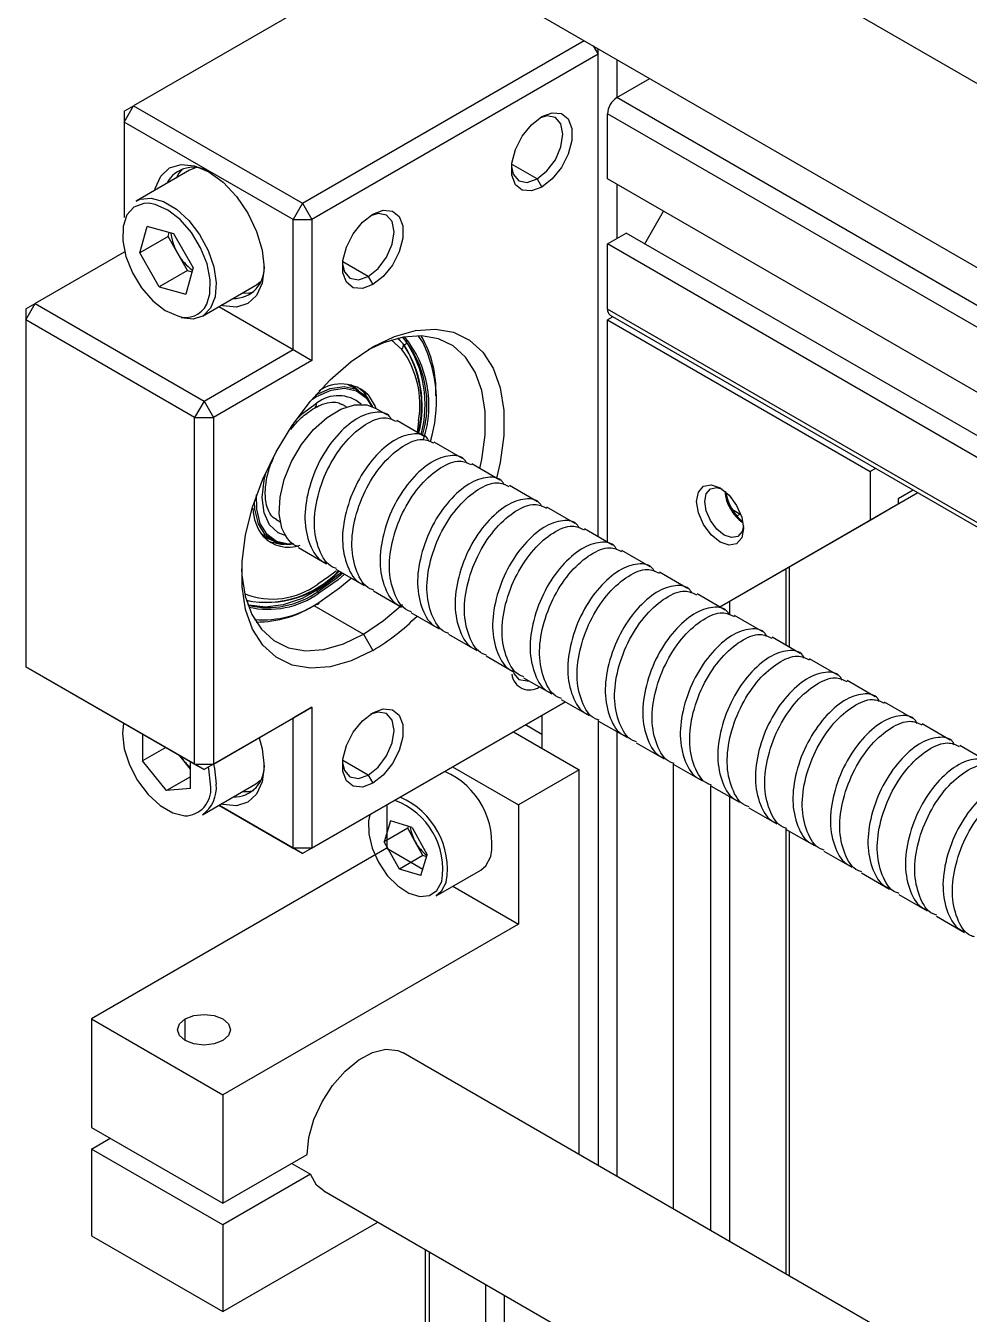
# Model space of a CAD drawing. Header units: millimetres. Extents: x 55 to 11032, y -227 to 3957.
# Drawn here: x 10625.7 to 10696.8, y 1791.7 to 1888.7 of the extents above; entities that cross this region are included whole.
import ezdxf

# ---------------------------------------------------------------- set-up
doc = ezdxf.new("R2010")
doc.units = ezdxf.units.MM
doc.header["$LTSCALE"] = 0.7
doc.layers.get('0').update_dxf_attribs({"color": 255})

msp = doc.modelspace()

# ---------------------------------------------------------------- linework, layer by layer
at = {"color": 7, "linetype": 'Continuous', "lineweight": 25}
for p, q in [((10937.157, 1745.945), (10654.143, 1909.326)), ((10648.143, 1898.933), (10927.622, 1737.594)), ((10655.046, 1894.949), (10633.819, 1882.695)), ((10646.547, 1875.347), (10667.774, 1887.601)), ((10668.454, 1887.208), (10668.821, 1886.573)), ((10668.821, 1886.573), (10668.821, 1886.996)), ((10668.821, 1886.573), (10647.254, 1874.122)), ((10668.821, 1850.227), (10668.821, 1886.573)), ((10670.235, 1883.306), (10672.724, 1884.743)), ((10633.112, 1881.47), (10633.819, 1882.695)), ((10633.112, 1882.287), (10633.819, 1882.695)), ((10633.112, 1882.287), (10633.112, 1881.47)), ((10633.819, 1882.695), (10646.547, 1875.347)), ((10669.528, 1877.182), (10669.528, 1882.082)), ((10645.84, 1874.122), (10633.112, 1881.47)), ((10633.112, 1881.47), (10633.112, 1874.285)), ((10638.037, 1877.84), (10634.006, 1875.513)), ((10664.225, 1877.183), (10664.578, 1876.57)), ((10927.622, 1728.188), (10669.528, 1877.182)), ((10646.547, 1875.347), (10645.84, 1874.122)), ((10646.547, 1875.347), (10647.254, 1874.122)), ((10672.335, 1872.295), (10673.75, 1874.745)), ((10634.287, 1871.609), (10634.833, 1873.606)), ((10636.841, 1873.057), (10634.833, 1873.606)), ((10645.84, 1874.122), (10647.254, 1874.122)), ((10645.84, 1864.324), (10645.84, 1874.122)), ((10647.254, 1874.122), (10647.254, 1863.507)), ((10636.408, 1872.834), (10634.287, 1871.609)), ((10636.408, 1872.834), (10636.495, 1873.151)), ((10637.138, 1871.561), (10636.408, 1872.834)), ((10638.301, 1870.511), (10636.841, 1873.057)), ((10669.528, 1872.283), (10670.942, 1873.1)), ((10927.622, 1724.921), (10670.942, 1873.1)), ((10633.112, 1871.672), (10626.395, 1867.794)), ((10635.747, 1869.063), (10634.287, 1871.609)), ((10637.869, 1870.288), (10637.138, 1871.561)), ((10952.371, 1709.001), (10669.528, 1872.283)), ((10669.528, 1867.384), (10669.528, 1872.283)), ((10638.301, 1870.511), (10637.755, 1868.514)), ((10637.869, 1870.288), (10635.747, 1869.063)), ((10637.869, 1870.288), (10638.214, 1870.193)), ((10651.497, 1869.835), (10651.85, 1869.223)), ((10635.747, 1869.063), (10637.755, 1868.514)), ((10639.006, 1866.852), (10643.036, 1869.179)), ((10625.687, 1866.569), (10626.395, 1867.794)), ((10625.687, 1867.385), (10626.395, 1867.794)), ((10626.395, 1867.794), (10639.122, 1860.446)), ((10640.233, 1867.561), (10645.84, 1864.324)), ((10625.687, 1867.385), (10625.687, 1866.569)), ((10638.415, 1859.221), (10625.687, 1866.569)), ((10625.687, 1866.569), (10625.687, 1840.44)), ((10669.942, 1866.806), (10669.528, 1866.567)), ((10669.528, 1849.819), (10669.528, 1866.567)), ((10669.528, 1866.567), (10689.327, 1855.138)), ((10669.735, 1866.926), (10952.075, 1703.935)), ((10653.706, 1865.178), (10654.17, 1864.72)), ((10653.719, 1865.181), (10654.127, 1864.771)), ((10654.063, 1865.255), (10654.346, 1864.958)), ((10639.122, 1860.446), (10645.84, 1864.324)), ((10645.84, 1864.324), (10647.254, 1863.507)), ((10647.254, 1863.507), (10639.83, 1859.221)), ((10650.186, 1861.706), (10650.654, 1861.343)), ((10647.214, 1860.544), (10647.608, 1860.792)), ((10650.799, 1861.237), (10650.198, 1861.584)), ((10650.699, 1861.53), (10651.147, 1861.127)), ((10651.501, 1860.923), (10651.147, 1861.127)), ((10651.147, 1861.127), (10651.506, 1860.595)), ((10639.122, 1860.446), (10638.415, 1859.221)), ((10639.122, 1860.446), (10639.83, 1859.221)), ((10649.863, 1860.017), (10649.542, 1860.202)), ((10652.943, 1859.393), (10652.022, 1859.925)), ((10638.415, 1859.221), (10639.83, 1859.221)), ((10638.415, 1833.092), (10638.415, 1859.221)), ((10639.83, 1859.221), (10639.83, 1833.092)), ((10655.771, 1857.761), (10653.65, 1858.985)), ((10658.6, 1856.128), (10656.478, 1857.352)), ((10661.428, 1854.495), (10659.307, 1855.72)), ((10689.741, 1855.377), (10689.327, 1855.138)), ((10689.327, 1855.138), (10689.327, 1851.463)), ((10664.256, 1852.862), (10662.135, 1854.087)), ((10692.925, 1853.539), (10684.731, 1848.807)), ((10692.925, 1853.539), (10686.852, 1850.031)), ((10692.57, 1853.744), (10691.448, 1853.096)), ((10691.448, 1853.096), (10691.448, 1852.688)), ((10667.085, 1851.229), (10664.964, 1852.454)), ((10691.448, 1852.688), (10678.006, 1844.925)), ((10678.946, 1852.27), (10679.583, 1851.902)), ((10691.448, 1852.688), (10689.327, 1851.463)), ((10644.542, 1851.542), (10644.864, 1851.356)), ((10689.327, 1851.463), (10678.005, 1844.925)), ((10679.287, 1851.793), (10679.565, 1851.953)), ((10643.674, 1850.282), (10643.407, 1850.464)), ((10643.674, 1850.282), (10644.275, 1849.935)), ((10669.913, 1849.597), (10667.792, 1850.821)), ((10686.852, 1850.031), (10684.731, 1848.807)), ((10646.236, 1849.409), (10648.357, 1848.184)), ((10672.742, 1847.964), (10670.62, 1849.188)), ((10684.731, 1848.807), (10684.729, 1848.808)), ((10649.065, 1847.776), (10651.186, 1846.552)), ((10675.57, 1846.331), (10673.449, 1847.556)), ((10683.256, 1841.894), (10683.256, 1847.957)), ((10651.893, 1846.143), (10654.014, 1844.919)), ((10678.399, 1844.698), (10676.277, 1845.923)), ((10678.72, 1845.338), (10678.72, 1844.334)), ((10654.721, 1844.511), (10656.843, 1843.286)), ((10681.227, 1843.065), (10679.106, 1844.29)), ((10651.143, 1842.889), (10651.85, 1841.664)), ((10657.55, 1842.878), (10659.671, 1841.653)), ((10684.055, 1841.432), (10681.934, 1842.657)), ((10625.687, 1840.44), (10638.415, 1833.092)), ((10626.395, 1840.031), (10625.687, 1840.44)), ((10660.378, 1841.245), (10662.5, 1840.02)), ((10686.884, 1839.8), (10684.763, 1841.024)), ((10639.122, 1832.684), (10626.395, 1840.031)), ((10663.207, 1839.612), (10665.328, 1838.388)), ((10689.712, 1838.167), (10687.591, 1839.391)), ((10666.359, 1837.792), (10646.547, 1826.355)), ((10647.254, 1826.763), (10666.359, 1837.792)), ((10666.035, 1837.979), (10668.156, 1836.755)), ((10692.541, 1836.534), (10690.419, 1837.759)), ((10645.84, 1836.562), (10639.122, 1832.684)), ((10639.83, 1833.092), (10647.254, 1837.378)), ((10647.254, 1837.378), (10645.84, 1836.562)), ((10645.84, 1826.763), (10645.84, 1836.562)), ((10647.254, 1837.378), (10647.254, 1826.763)), ((10664.578, 1836.764), (10664.578, 1834.314)), ((10662.456, 1835.539), (10667.407, 1832.681)), ((10664.578, 1835.334), (10663.34, 1836.049)), ((10668.864, 1836.347), (10670.985, 1835.122)), ((10695.369, 1834.901), (10693.248, 1836.126)), ((10634.497, 1835.354), (10634.497, 1833.338)), ((10671.692, 1834.714), (10673.813, 1833.489)), ((10698.198, 1833.268), (10696.076, 1834.493)), ((10636.242, 1834.346), (10634.497, 1833.338)), ((10637.517, 1833.445), (10637.268, 1833.754)), ((10636.294, 1831.102), (10634.497, 1833.338)), ((10638.091, 1832.73), (10637.517, 1833.445)), ((10638.091, 1831.263), (10638.091, 1833.279)), ((10638.415, 1833.092), (10639.83, 1833.092)), ((10638.415, 1833.092), (10639.122, 1832.684)), ((10639.83, 1833.092), (10639.122, 1832.684)), ((10657.86, 1832.885), (10662.811, 1830.027)), ((10667.407, 1832.681), (10662.811, 1830.027)), ((10667.407, 1803.684), (10667.407, 1832.681)), ((10674.478, 1833.169), (10674.478, 1799.602)), ((10674.52, 1833.081), (10676.642, 1831.856)), ((10638.091, 1832.14), (10636.294, 1831.102)), ((10639.006, 1829.291), (10643.036, 1831.618)), ((10643.036, 1831.618), (10643.389, 1831.89)), ((10651.497, 1832.274), (10651.85, 1831.662)), ((10638.091, 1831.263), (10636.294, 1831.102)), ((10677.306, 1831.536), (10677.306, 1797.969)), ((10677.349, 1831.448), (10679.47, 1830.223)), ((10678.72, 1830.656), (10678.72, 1797.153)), ((10640.233, 1830), (10645.84, 1826.763)), ((10646.547, 1826.355), (10640.233, 1830)), ((10652.911, 1830.029), (10652.911, 1826.76)), ((10662.811, 1830.027), (10662.811, 1821.045)), ((10680.177, 1829.815), (10682.299, 1828.591)), ((10653.179, 1828.821), (10652.703, 1827.251)), ((10654.801, 1828.332), (10653.179, 1828.821)), ((10654.471, 1828.271), (10652.703, 1827.251)), ((10654.516, 1828.418), (10654.471, 1828.271)), ((10655.044, 1827.241), (10654.471, 1828.271)), ((10654.801, 1828.332), (10655.947, 1826.272)), ((10683.006, 1828.182), (10685.127, 1826.958)), ((10683.256, 1794.534), (10683.256, 1828.038)), ((10652.911, 1826.76), (10630.637, 1813.902)), ((10647.254, 1826.763), (10645.84, 1826.763)), ((10645.84, 1826.763), (10646.547, 1826.355)), ((10647.254, 1826.763), (10646.547, 1826.355)), ((10653.849, 1825.191), (10652.703, 1827.251)), ((10652.911, 1826.76), (10655.621, 1825.196)), ((10655.617, 1826.211), (10655.044, 1827.241)), ((10655.617, 1826.211), (10653.849, 1825.191)), ((10655.471, 1824.701), (10655.947, 1826.272)), ((10655.903, 1826.125), (10655.617, 1826.211)), ((10685.834, 1826.55), (10687.955, 1825.325)), ((10655.471, 1824.701), (10653.849, 1825.191)), ((10656.627, 1823.182), (10659.986, 1825.121)), ((10688.663, 1824.917), (10690.784, 1823.692)), ((10657.868, 1823.899), (10662.811, 1821.045)), ((10691.491, 1823.284), (10693.612, 1822.059)), ((10662.811, 1821.045), (10640.537, 1808.187)), ((10694.319, 1821.651), (10696.441, 1820.427)), ((10630.637, 1813.902), (10640.537, 1808.187)), ((10630.637, 1813.902), (10630.637, 1805.736)), ((10931.063, 1651.479), (10654.143, 1811.341)), ((10640.537, 1808.187), (10640.537, 1800.022)), ((10630.637, 1805.736), (10640.537, 1800.022)), ((10630.637, 1804.103), (10632.052, 1804.92)), ((10640.537, 1798.388), (10630.637, 1804.103)), ((10630.637, 1804.103), (10630.637, 1797.571)), ((10640.537, 1800.022), (10646.901, 1803.695)), ((10645.729, 1803.019), (10647.143, 1802.202)), ((10647.143, 1802.202), (10640.537, 1798.388)), ((10648.143, 1800.948), (10927.622, 1639.609)), ((10640.537, 1791.856), (10652.215, 1798.598)), ((10640.537, 1798.388), (10640.537, 1791.856)), ((10630.637, 1797.571), (10640.537, 1791.856)), ((10655.8, 1796.528), (10655.8, 1684.477)), ((10660.336, 1793.91), (10660.336, 1681.62)), ((10661.75, 1793.094), (10661.75, 1682.436))]:
    msp.add_line(p, q, dxfattribs=at)
at = {"color": 8, "linetype": 'Continuous', "lineweight": 25}
for p, q in [((10670.235, 1886.18), (10670.235, 1883.306)), ((10927.622, 1734.72), (10670.235, 1883.306)), ((10928.325, 1732.681), (10669.528, 1882.082)), ((10664.225, 1877.183), (10662.304, 1878.292)), ((10670.235, 1876.774), (10670.235, 1872.691)), ((10651.497, 1869.835), (10649.576, 1870.944)), ((10952.368, 1704.104), (10669.528, 1867.384)), ((10653.239, 1865.05), (10654.042, 1864.343)), ((10682.963, 1847.788), (10682.963, 1842.063)), ((10647.699, 1846.087), (10647.593, 1846.148)), ((10647.396, 1845.053), (10651.143, 1842.889)), ((10668.821, 1836.435), (10668.821, 1802.868)), ((10670.235, 1835.555), (10670.235, 1802.051)), ((10651.497, 1832.274), (10649.576, 1833.383)), ((10682.963, 1828.27), (10682.963, 1794.703)), ((10637.708, 1812.269), (10637.708, 1813.902)), ((10656.093, 1796.359), (10656.093, 1684.069))]:
    msp.add_line(p, q, dxfattribs=at)
at = {"color": 7, "linetype": 'Continuous', "lineweight": 25, "flags": 128}
for points in [[(10664.578, 1881.878), (10665.364, 1882.172), (10666.055, 1882.11), (10666.568, 1881.7), (10666.841, 1880.992), (10666.841, 1880.07), (10666.568, 1879.046), (10666.055, 1878.044), (10665.364, 1877.184), (10664.578, 1876.57)], [(10664.578, 1876.57), (10663.792, 1876.277), (10663.101, 1876.339), (10662.588, 1876.748), (10662.315, 1877.457), (10662.315, 1878.378), (10662.588, 1879.402), (10663.101, 1880.404), (10663.792, 1881.264), (10664.578, 1881.878)], [(10664.225, 1877.183), (10664.969, 1877.783), (10665.6, 1878.634), (10666.021, 1879.606), (10666.169, 1880.551), (10666.021, 1881.325), (10665.6, 1881.81), (10664.969, 1881.932), (10664.394, 1881.763)], [(10635.41, 1876.323), (10635.446, 1876.47), (10635.863, 1877.392), (10636.526, 1878.007), (10637.39, 1878.273), (10638.396, 1878.174), (10639.476, 1877.715), (10640.556, 1876.927), (10641.562, 1875.865), (10642.426, 1874.601), (10643.089, 1873.22), (10643.506, 1871.818), (10643.648, 1870.489)], [(10637.507, 1877.942), (10637.23, 1877.623), (10637.017, 1877.251)], [(10638.448, 1878.009), (10638.35, 1877.98), (10638.037, 1877.84)], [(10662.288, 1878.114), (10662.428, 1877.532), (10662.85, 1877.047), (10663.481, 1876.924), (10664.225, 1877.183)], [(10639.328, 1867.742), (10639.569, 1868.516), (10639.596, 1869.592), (10639.355, 1870.787), (10638.867, 1872.005), (10638.17, 1873.146), (10637.321, 1874.117), (10636.389, 1874.842), (10635.449, 1875.26), (10634.961, 1875.345)], [(10651.85, 1869.223), (10651.064, 1868.929), (10650.373, 1868.991), (10649.86, 1869.401), (10649.587, 1870.109), (10649.587, 1871.031), (10649.86, 1872.054), (10650.373, 1873.057), (10651.064, 1873.916), (10651.85, 1874.53)], [(10651.497, 1869.835), (10652.241, 1870.436), (10652.872, 1871.287), (10653.293, 1872.258), (10653.441, 1873.203), (10653.293, 1873.977), (10652.872, 1874.462), (10652.241, 1874.585), (10651.666, 1874.415)], [(10651.85, 1874.53), (10652.636, 1874.824), (10653.328, 1874.762), (10653.841, 1874.352), (10654.114, 1873.644), (10654.114, 1872.722), (10653.841, 1871.699), (10653.328, 1870.696), (10652.636, 1869.837), (10651.85, 1869.223)], [(10643.648, 1870.489), (10643.506, 1869.324), (10643.089, 1868.402), (10642.426, 1867.787), (10641.562, 1867.521), (10640.556, 1867.62), (10640.41, 1867.663)], [(10649.56, 1870.767), (10649.7, 1870.184), (10650.122, 1869.699), (10650.753, 1869.576), (10651.497, 1869.835)], [(10643.036, 1869.179), (10643.082, 1869.206), (10643.389, 1869.45)], [(10642.017, 1868.59), (10642.446, 1868.589), (10642.86, 1868.669)], [(10639.006, 1866.852), (10638.294, 1866.628), (10637.405, 1866.715)], [(10651.85, 1864.528), (10653.48, 1865.312), (10655.065, 1865.764), (10656.562, 1865.87), (10657.931, 1865.627), (10659.134, 1865.043), (10660.138, 1864.133), (10660.916, 1862.922), (10661.447, 1861.442), (10661.716, 1859.735), (10661.716, 1857.847), (10661.447, 1855.83), (10661.175, 1854.641)], [(10659.91, 1855.371), (10660.054, 1856.043), (10660.304, 1857.916), (10660.304, 1859.669), (10660.054, 1861.254), (10659.561, 1862.628), (10658.839, 1863.753), (10657.906, 1864.598), (10656.789, 1865.14), (10655.518, 1865.366), (10654.128, 1865.267), (10652.656, 1864.848), (10651.489, 1864.311)], [(10654.17, 1864.72), (10654.217, 1864.705), (10654.271, 1864.711), (10654.322, 1864.737), (10654.364, 1864.777), (10654.39, 1864.828), (10654.395, 1864.879), (10654.38, 1864.925), (10654.346, 1864.958)], [(10651.85, 1841.664), (10650.221, 1840.88), (10648.636, 1840.428), (10647.139, 1840.322), (10645.77, 1840.565), (10644.567, 1841.149), (10643.563, 1842.059), (10642.785, 1843.271), (10642.254, 1844.75), (10641.985, 1846.457), (10641.985, 1848.345), (10642.254, 1850.362), (10642.785, 1852.455), (10643.563, 1854.564), (10644.567, 1856.634), (10645.77, 1858.607), (10647.139, 1860.43), (10648.636, 1862.053), (10650.221, 1863.431), (10651.85, 1864.528)], [(10649.908, 1861.724), (10649.996, 1861.687), (10650.198, 1861.584)], [(10647.537, 1860.914), (10648.641, 1861.397), (10649.681, 1861.542), (10650.597, 1861.34), (10651.334, 1860.805), (10651.827, 1860.024)], [(10647.608, 1860.792), (10648.695, 1861.267), (10649.719, 1861.409), (10650.62, 1861.211), (10651.347, 1860.684), (10651.772, 1860.047)], [(10651.501, 1860.923), (10652.017, 1860.037), (10652.067, 1859.899)], [(10644.987, 1850.885), (10644.789, 1851.961), (10644.849, 1853.206), (10645.165, 1854.544), (10645.717, 1855.893), (10646.471, 1857.172), (10647.382, 1858.3), (10648.392, 1859.211), (10649.442, 1859.846), (10650.465, 1860.169), (10651.4, 1860.159), (10652.022, 1859.925)], [(10655.294, 1858.966), (10655.262, 1858.682), (10655.178, 1858.103)], [(10678.013, 1849.829), (10677.337, 1850.375), (10676.763, 1851.149), (10676.38, 1852.032), (10676.246, 1852.891), (10676.38, 1853.594), (10676.763, 1854.035), (10677.337, 1854.147), (10678.013, 1853.912), (10678.69, 1853.366), (10679.263, 1852.592), (10679.647, 1851.709), (10679.781, 1850.85), (10679.647, 1850.146), (10679.263, 1849.705), (10678.69, 1849.594), (10678.013, 1849.829)], [(10678.319, 1850.359), (10677.76, 1850.811), (10677.286, 1851.45), (10676.969, 1852.181), (10676.858, 1852.891), (10676.969, 1853.473), (10677.286, 1853.837), (10677.76, 1853.929), (10678.174, 1853.811)], [(10645.882, 1849.696), (10645.496, 1849.681), (10644.595, 1849.879), (10643.869, 1850.407), (10643.36, 1851.233), (10643.098, 1852.309), (10643.082, 1853.387)], [(10645.887, 1849.658), (10645.393, 1849.631), (10644.477, 1849.832), (10643.74, 1850.367), (10643.223, 1851.206), (10642.957, 1852.3), (10642.923, 1852.883)], [(10679.774, 1851.039), (10679.67, 1850.622), (10679.353, 1850.257), (10678.879, 1850.165), (10678.319, 1850.359)], [(10644.223, 1849.982), (10643.759, 1850.131), (10643.671, 1850.173)], [(10645.184, 1849.645), (10644.9, 1849.646), (10644.047, 1849.841)], [(10641.957, 1847.801), (10641.982, 1847.339), (10642.232, 1845.754), (10642.725, 1844.381), (10643.448, 1843.256), (10644.38, 1842.411), (10645.497, 1841.868), (10646.768, 1841.643), (10648.158, 1841.741), (10649.63, 1842.161), (10651.143, 1842.889)], [(10649.483, 1847.535), (10649.393, 1847.457), (10647.962, 1846.379), (10646.514, 1845.582), (10645.094, 1845.091), (10643.745, 1844.921), (10642.508, 1845.077), (10642.427, 1845.099)], [(10649.094, 1847.641), (10648.515, 1847.197), (10647.693, 1846.654)], [(10649.589, 1847.474), (10649.139, 1847.097), (10647.699, 1846.087)], [(10649.718, 1847.399), (10649.224, 1846.984), (10647.771, 1845.966)], [(10647.783, 1845.278), (10649.339, 1846.37), (10650.205, 1847.118)], [(10647.783, 1845.278), (10647.78, 1845.233), (10647.768, 1845.195), (10647.75, 1845.164), (10647.724, 1845.143), (10647.692, 1845.131), (10647.656, 1845.13), (10647.616, 1845.139), (10647.575, 1845.158)], [(10651.143, 1842.889), (10652.656, 1843.907), (10654.069, 1845.13)], [(10662.44, 1839.946), (10662.85, 1839.486), (10663.481, 1839.363), (10663.606, 1839.381)], [(10651.85, 1831.662), (10651.064, 1831.368), (10650.373, 1831.43), (10649.86, 1831.84), (10649.587, 1832.548), (10649.587, 1833.47), (10649.86, 1834.494), (10650.373, 1835.496), (10651.064, 1836.356), (10651.85, 1836.969)], [(10651.497, 1832.274), (10652.241, 1832.875), (10652.872, 1833.726), (10653.293, 1834.698), (10653.441, 1835.642), (10653.293, 1836.416), (10652.872, 1836.901), (10652.241, 1837.024), (10651.666, 1836.854)], [(10651.85, 1836.969), (10652.636, 1837.263), (10653.328, 1837.201), (10653.841, 1836.791), (10654.114, 1836.083), (10654.114, 1835.161), (10653.841, 1834.138), (10653.328, 1833.135), (10652.636, 1832.276), (10651.85, 1831.662)], [(10633.047, 1836.191), (10632.971, 1835.418), (10633.105, 1834.259), (10633.498, 1833.038), (10634.118, 1831.855), (10634.913, 1830.805), (10635.821, 1829.974), (10636.767, 1829.427), (10637.675, 1829.211), (10637.877, 1829.211)], [(10643.289, 1835.089), (10643.506, 1834.257), (10643.648, 1832.928)], [(10637.305, 1833.733), (10637.321, 1833.709), (10637.517, 1833.445)], [(10639.831, 1833.092), (10639.911, 1832.758), (10640.042, 1831.581)], [(10643.648, 1832.928), (10643.506, 1831.763), (10643.089, 1830.842), (10642.426, 1830.227), (10641.562, 1829.96), (10640.556, 1830.059), (10640.41, 1830.102)], [(10649.56, 1833.206), (10649.7, 1832.623), (10650.122, 1832.138), (10650.753, 1832.016), (10651.497, 1832.274)], [(10642.017, 1831.029), (10642.446, 1831.028), (10642.86, 1831.108)], [(10659.986, 1825.121), (10660.36, 1825.432), (10660.741, 1826.149)], [(10657.382, 1824.21), (10657.001, 1823.493), (10656.627, 1823.182)], [(10637.708, 1813.902), (10638.357, 1814.152), (10639.122, 1814.24), (10639.888, 1814.152), (10640.537, 1813.902), (10640.97, 1813.527), (10641.122, 1813.085), (10640.97, 1812.644), (10640.537, 1812.269), (10639.888, 1812.019), (10639.122, 1811.931), (10638.357, 1812.019), (10637.708, 1812.269), (10637.275, 1812.644), (10637.122, 1813.085), (10637.275, 1813.527), (10637.708, 1813.902)], [(10646.901, 1803.695), (10647.03, 1804.971), (10647.41, 1806.318), (10648.019, 1807.655), (10648.817, 1808.899), (10649.758, 1809.976), (10650.783, 1810.818), (10651.83, 1811.376), (10652.836, 1811.614), (10653.738, 1811.519), (10654.143, 1811.341)], [(10648.143, 1800.948), (10647.612, 1801.391), (10647.143, 1802.202)]]:
    msp.add_lwpolyline(points, dxfattribs=at)
at = {"color": 8, "linetype": 'Continuous', "lineweight": 25, "flags": 128}
for points in [[(10634.961, 1875.345), (10634.578, 1875.337), (10633.845, 1875.068), (10633.311, 1874.475), (10633.019, 1873.605), (10632.992, 1872.528), (10633.233, 1871.333), (10633.721, 1870.116), (10634.418, 1868.975), (10635.267, 1868.003), (10636.199, 1867.278), (10637.139, 1866.861)], [(10634.006, 1875.513), (10634.319, 1875.653), (10635.15, 1875.736), (10636.081, 1875.481), (10637.044, 1874.907), (10637.967, 1874.058), (10638.781, 1872.995), (10639.427, 1871.797), (10639.856, 1870.554), (10640.037, 1869.358), (10639.956, 1868.296), (10639.619, 1867.449), (10639.051, 1866.879), (10639.006, 1866.852)], [(10655.602, 1864.884), (10655.296, 1865.343), (10655.274, 1865.372)], [(10646.093, 1859.072), (10646.546, 1859.507), (10647.608, 1860.281)], [(10645.31, 1850.296), (10644.708, 1850.522), (10644.056, 1851.127), (10643.646, 1852.033), (10643.506, 1853.178), (10643.646, 1854.484), (10643.796, 1855.093)], [(10639.617, 1831.581), (10639.483, 1832.74), (10639.452, 1832.874)], [(10651.623, 1829.285), (10651.524, 1828.833), (10651.533, 1827.855), (10651.789, 1826.779), (10652.271, 1825.702), (10652.935, 1824.719), (10653.723, 1823.918), (10654.564, 1823.369), (10655.384, 1823.121), (10656.11, 1823.197), (10656.678, 1823.59), (10657.036, 1824.264), (10657.036, 1824.264)], [(10654.063, 1797.531), (10654.537, 1797.253), (10654.588, 1797.228)]]:
    msp.add_lwpolyline(points, dxfattribs=at)
at = {"color": 7, "linetype": 'Continuous', "lineweight": 25}
for centre, radius, start, end in [((10671.063, 1882.012), 1.537, 122.60548, 177.39452), ((10638.303, 1875.822), 2.239, 52.78911, 152.88409), ((10640.37, 1873.487), 3.762, 185.66892, 210.79589), ((10640.44, 1873.384), 3.772, 208.89694, 234.45238), ((10641.386, 1870.452), 2.271, 268.05642, 6.25964), ((10670.018, 1867.33), 0.493, 173.70115, 234.98667), ((10653.681, 1864.637), 0.465, 320.82448, 16.76635), ((10647.931, 1860.169), 7.996, 343.25867, 39.55303), ((10647.062, 1860.12), 8.458, 345.85727, 33.36013), ((10647.125, 1860.08), 8.436, 345.92468, 33.36861), ((10647.895, 1860.121), 8.183, 341.92287, 39.14664), ((10647.183, 1860.193), 8.603, 344.72935, 33.6299), ((10648.445, 1861.268), 8.153, 357.06502, 30.17926), ((10646.544, 1860.422), 10.097, 342.62775, 26.22046), ((10649.459, 1858.794), 2.949, 46.19206, 124.70187), ((10681.581, 1853.93), 3.222, 184.72288, 235.27174), ((10682.382, 1854.392), 4.042, 190.88882, 229.1058), ((10646.666, 1852.592), 3.88, 183.18785, 217.14018), ((10645.502, 1852.13), 2.693, 224.27181, 289.00055), ((10643.87, 1852.744), 7.461, 257.97511, 316.78767), ((10643.782, 1852.817), 7.526, 258.79841, 316.76034), ((10643.934, 1851.433), 6.539, 256.78333, 305.16216), ((10643.969, 1851.368), 6.606, 257.05337, 305.13791), ((10647.615, 1845.955), 0.156, 3.76184, 57.5357), ((10643.124, 1851.8), 7.995, 269.43832, 303.82754), ((10643.114, 1856.339), 17.078, 300.76636, 314.93075), ((10663.65, 1840.023), 1.34, 186.25528, 304.45388), ((10640.339, 1835.687), 3.605, 218.46346, 231.42622), ((10641.386, 1832.891), 2.271, 268.05642, 6.25966), ((10654.883, 1827.11), 5.936, 350.67906, 66.28106), ((10637.563, 1831.323), 2.492, 305.37932, 5.93286), ((10651.566, 1825.194), 5.899, 350.39698, 66.56314), ((10657.737, 1828.777), 3.1, 187.48642, 209.69876), ((10657.753, 1828.694), 3.074, 208.20745, 233.64296)]:
    msp.add_arc(centre, radius, start, end, dxfattribs=at)
at = {"color": 8, "linetype": 'Continuous', "lineweight": 25}
for centre, radius, start, end in [((10637.744, 1868.518), 1.764, 249.96607, 333.92182), ((10648.21, 1860.151), 7.182, 350.50668, 35.71441), ((10647.452, 1860.784), 0.156, 2.87233, 52.25576), ((10649.24, 1858.245), 2.61, 48.70424, 128.72207), ((10647.207, 1860.242), 0.403, 305.90648, 5.60219), ((10644.266, 1851.339), 5.806, 249.08735, 306.18958), ((10643.545, 1851.474), 7.506, 265.31596, 304.37515), ((10637.614, 1831.228), 2.034, 277.41429, 9.98281), ((10651.63, 1825.202), 5.487, 350.15826, 70.16907)]:
    msp.add_arc(centre, radius, start, end, dxfattribs=at)
at = {"color": 7, "linetype": 'Continuous', "lineweight": 25}
for points, knots in [([(10645.654, 1858.302), (10645.787, 1858.471), (10646.171, 1858.961), (10646.796, 1859.504), (10647.259, 1859.799), (10647.442, 1859.915)], [0, 0, 0, 0, 0.241189, 0.700497, 1, 1, 1, 1]), ([(10647.442, 1859.915), (10647.583, 1859.99), (10647.993, 1860.21), (10648.616, 1860.378), (10649.168, 1860.38), (10649.408, 1860.25), (10649.511, 1860.194)], [0, 0, 0, 0, 0.159537, 0.464302, 0.770387, 1, 1, 1, 1]), ([(10653.264, 1859.029), (10653.221, 1859.113), (10652.987, 1859.573), (10652.015, 1859.703), (10650.617, 1859.232), (10649.089, 1857.912), (10647.777, 1856.001), (10646.924, 1853.753), (10646.614, 1851.488), (10647.024, 1849.603), (10647.694, 1848.466), (10648.293, 1848.276), (10648.388, 1848.246)], [0, 0, 0, 0, 0.026033, 0.142371, 0.263587, 0.381647, 0.499708, 0.620924, 0.737262, 0.857408, 0.977553, 1, 1, 1, 1]), ([(10649.095, 1847.838), (10649, 1847.868), (10648.401, 1848.058), (10647.732, 1849.195), (10647.321, 1851.079), (10647.631, 1853.345), (10648.483, 1855.591), (10649.8, 1857.511), (10651.308, 1858.799), (10652.691, 1859.351), (10653.338, 1859.054), (10653.62, 1858.924)], [0, 0, 0, 0, 0.02359, 0.149857, 0.276124, 0.39839, 0.525782, 0.649857, 0.773932, 0.901325, 1, 1, 1, 1]), ([(10656.093, 1857.396), (10656.05, 1857.48), (10655.816, 1857.94), (10654.844, 1858.07), (10653.446, 1857.599), (10651.917, 1856.28), (10650.605, 1854.369), (10649.752, 1852.12), (10649.443, 1849.855), (10649.853, 1847.97), (10650.522, 1846.833), (10651.122, 1846.643), (10651.216, 1846.613)], [0, 0, 0, 0, 0.026033, 0.142371, 0.263587, 0.381647, 0.499708, 0.620924, 0.737262, 0.857408, 0.977553, 1, 1, 1, 1]), ([(10651.923, 1846.205), (10651.829, 1846.235), (10651.229, 1846.425), (10650.56, 1847.562), (10650.15, 1849.446), (10650.459, 1851.712), (10651.311, 1853.959), (10652.629, 1855.878), (10654.136, 1857.166), (10655.52, 1857.719), (10656.166, 1857.421), (10656.448, 1857.291)], [0, 0, 0, 0, 0.02359, 0.149857, 0.276124, 0.39839, 0.525782, 0.649857, 0.773932, 0.901325, 1, 1, 1, 1]), ([(10644.574, 1851.55), (10644.528, 1851.567), (10644.326, 1851.645), (10644.078, 1851.966), (10643.808, 1852.595), (10643.706, 1853.464), (10643.812, 1854.509), (10644.038, 1855.442), (10644.29, 1855.995), (10644.371, 1856.173)], [0, 0, 0, 0, 0.0516209, 0.2302757, 0.3947911, 0.5707441, 0.7440266, 0.9176193, 1, 1, 1, 1]), ([(10658.921, 1855.764), (10658.878, 1855.848), (10658.644, 1856.307), (10657.672, 1856.437), (10656.274, 1855.966), (10654.746, 1854.647), (10653.434, 1852.736), (10652.58, 1850.487), (10652.271, 1848.222), (10652.681, 1846.338), (10653.351, 1845.2), (10653.95, 1845.01), (10654.045, 1844.98)], [0, 0, 0, 0, 0.026033, 0.142371, 0.263587, 0.381647, 0.499708, 0.620924, 0.737262, 0.857408, 0.977553, 1, 1, 1, 1]), ([(10654.752, 1844.572), (10654.657, 1844.602), (10654.058, 1844.792), (10653.388, 1845.929), (10652.978, 1847.814), (10653.288, 1850.079), (10654.14, 1852.326), (10655.457, 1854.245), (10656.965, 1855.533), (10658.348, 1856.086), (10658.994, 1855.788), (10659.277, 1855.658)], [0, 0, 0, 0, 0.0235902, 0.1498571, 0.2761241, 0.3983897, 0.5257819, 0.6498571, 0.7739324, 0.9013245, 1, 1, 1, 1]), ([(10661.75, 1854.131), (10661.707, 1854.215), (10661.473, 1854.675), (10660.5, 1854.805), (10659.103, 1854.334), (10657.574, 1853.014), (10656.262, 1851.103), (10655.409, 1848.854), (10655.1, 1846.589), (10655.51, 1844.705), (10656.179, 1843.567), (10656.779, 1843.378), (10656.873, 1843.348)], [0, 0, 0, 0, 0.026033, 0.142371, 0.263587, 0.381647, 0.499708, 0.620924, 0.737262, 0.857408, 0.977553, 1, 1, 1, 1]), ([(10657.58, 1842.939), (10657.486, 1842.969), (10656.886, 1843.159), (10656.217, 1844.297), (10655.807, 1846.181), (10656.116, 1848.446), (10656.968, 1850.693), (10658.286, 1852.612), (10659.793, 1853.901), (10661.177, 1854.453), (10661.823, 1854.155), (10662.105, 1854.025)], [0, 0, 0, 0, 0.02359, 0.149857, 0.276124, 0.39839, 0.525782, 0.649857, 0.773932, 0.901325, 1, 1, 1, 1]), ([(10664.578, 1852.498), (10664.535, 1852.582), (10664.301, 1853.042), (10663.329, 1853.172), (10661.931, 1852.701), (10660.403, 1851.381), (10659.091, 1849.47), (10658.237, 1847.221), (10657.928, 1844.956), (10658.338, 1843.072), (10659.007, 1841.935), (10659.607, 1841.745), (10659.701, 1841.715)], [0, 0, 0, 0, 0.026033, 0.142371, 0.263587, 0.381647, 0.499708, 0.620924, 0.737262, 0.857408, 0.977553, 1, 1, 1, 1]), ([(10660.409, 1841.307), (10660.314, 1841.337), (10659.715, 1841.526), (10659.045, 1842.664), (10658.635, 1844.548), (10658.945, 1846.814), (10659.796, 1849.06), (10661.114, 1850.979), (10662.622, 1852.268), (10664.005, 1852.82), (10664.651, 1852.522), (10664.933, 1852.392)], [0, 0, 0, 0, 0.02359, 0.149857, 0.276124, 0.39839, 0.525782, 0.649857, 0.773932, 0.901325, 1, 1, 1, 1]), ([(10667.406, 1850.865), (10667.364, 1850.949), (10667.129, 1851.409), (10666.157, 1851.539), (10664.759, 1851.068), (10663.231, 1849.748), (10661.919, 1847.837), (10661.066, 1845.588), (10660.756, 1843.323), (10661.167, 1841.439), (10661.836, 1840.302), (10662.435, 1840.112), (10662.53, 1840.082)], [0, 0, 0, 0, 0.026033, 0.142371, 0.263587, 0.381647, 0.499708, 0.620924, 0.737262, 0.857408, 0.977553, 1, 1, 1, 1]), ([(10663.237, 1839.674), (10663.143, 1839.704), (10662.543, 1839.894), (10661.874, 1841.031), (10661.463, 1842.915), (10661.773, 1845.181), (10662.625, 1847.427), (10663.943, 1849.347), (10665.45, 1850.635), (10666.834, 1851.187), (10667.48, 1850.89), (10667.762, 1850.759)], [0, 0, 0, 0, 0.02359, 0.149857, 0.276124, 0.39839, 0.525782, 0.649857, 0.773932, 0.901325, 1, 1, 1, 1]), ([(10646.266, 1849.471), (10646.172, 1849.5), (10645.569, 1849.688), (10645.253, 1850.338), (10644.987, 1850.885)], [0, 0, 0, 0, 0.157418, 1, 1, 1, 1]), ([(10670.235, 1849.232), (10670.192, 1849.316), (10669.958, 1849.776), (10668.986, 1849.906), (10667.588, 1849.435), (10666.06, 1848.115), (10664.747, 1846.205), (10663.894, 1843.956), (10663.585, 1841.691), (10663.995, 1839.806), (10664.664, 1838.669), (10665.264, 1838.479), (10665.358, 1838.449)], [0, 0, 0, 0, 0.026033, 0.142371, 0.263587, 0.381647, 0.499708, 0.620924, 0.737262, 0.857408, 0.977553, 1, 1, 1, 1]), ([(10666.065, 1838.041), (10665.971, 1838.071), (10665.371, 1838.261), (10664.702, 1839.398), (10664.292, 1841.282), (10664.602, 1843.548), (10665.453, 1845.795), (10666.771, 1847.714), (10668.278, 1849.002), (10669.662, 1849.555), (10670.308, 1849.257), (10670.59, 1849.127)], [0, 0, 0, 0, 0.02359, 0.149857, 0.276124, 0.39839, 0.525782, 0.649857, 0.773932, 0.901325, 1, 1, 1, 1]), ([(10673.063, 1847.599), (10673.02, 1847.683), (10672.786, 1848.143), (10671.814, 1848.273), (10670.416, 1847.802), (10668.888, 1846.483), (10667.576, 1844.572), (10666.723, 1842.323), (10666.413, 1840.058), (10666.823, 1838.174), (10667.493, 1837.036), (10668.092, 1836.846), (10668.187, 1836.816)], [0, 0, 0, 0, 0.026033, 0.142371, 0.263587, 0.381647, 0.499708, 0.620924, 0.737262, 0.857408, 0.977553, 1, 1, 1, 1]), ([(10668.894, 1836.408), (10668.799, 1836.438), (10668.2, 1836.628), (10667.531, 1837.765), (10667.12, 1839.649), (10667.43, 1841.915), (10668.282, 1844.162), (10669.599, 1846.081), (10671.107, 1847.369), (10672.49, 1847.922), (10673.137, 1847.624), (10673.419, 1847.494)], [0, 0, 0, 0, 0.02359, 0.149857, 0.276124, 0.39839, 0.525782, 0.649857, 0.773932, 0.901325, 1, 1, 1, 1]), ([(10675.892, 1845.967), (10675.849, 1846.051), (10675.615, 1846.51), (10674.643, 1846.641), (10673.245, 1846.169), (10671.716, 1844.85), (10670.404, 1842.939), (10669.551, 1840.69), (10669.242, 1838.425), (10669.652, 1836.541), (10670.321, 1835.403), (10670.921, 1835.213), (10671.015, 1835.184)], [0, 0, 0, 0, 0.026033, 0.142371, 0.263587, 0.381647, 0.499708, 0.620924, 0.737262, 0.857408, 0.977553, 1, 1, 1, 1]), ([(10671.722, 1834.775), (10671.628, 1834.805), (10671.028, 1834.995), (10670.359, 1836.133), (10669.949, 1838.017), (10670.258, 1840.282), (10671.11, 1842.529), (10672.428, 1844.448), (10673.935, 1845.736), (10675.319, 1846.289), (10675.965, 1845.991), (10676.247, 1845.861)], [0, 0, 0, 0, 0.02359, 0.149857, 0.276124, 0.39839, 0.525782, 0.649857, 0.773932, 0.901325, 1, 1, 1, 1]), ([(10678.72, 1844.334), (10678.677, 1844.418), (10678.443, 1844.878), (10677.471, 1845.008), (10676.073, 1844.537), (10674.545, 1843.217), (10673.233, 1841.306), (10672.379, 1839.057), (10672.07, 1836.792), (10672.48, 1834.908), (10673.15, 1833.77), (10673.749, 1833.581), (10673.844, 1833.551)], [0, 0, 0, 0, 0.026033, 0.142371, 0.263587, 0.381647, 0.499708, 0.620924, 0.737262, 0.857408, 0.977553, 1, 1, 1, 1]), ([(10674.551, 1833.143), (10674.456, 1833.172), (10673.857, 1833.362), (10673.187, 1834.5), (10672.777, 1836.384), (10673.087, 1838.649), (10673.939, 1840.896), (10675.256, 1842.815), (10676.764, 1844.104), (10678.147, 1844.656), (10678.793, 1844.358), (10679.076, 1844.228)], [0, 0, 0, 0, 0.0235902, 0.1498571, 0.2761241, 0.3983897, 0.5257819, 0.6498571, 0.7739324, 0.9013245, 1, 1, 1, 1]), ([(10681.549, 1842.701), (10681.506, 1842.785), (10681.272, 1843.245), (10680.299, 1843.375), (10678.902, 1842.904), (10677.373, 1841.584), (10676.061, 1839.673), (10675.208, 1837.424), (10674.899, 1835.159), (10675.309, 1833.275), (10675.978, 1832.138), (10676.578, 1831.948), (10676.672, 1831.918)], [0, 0, 0, 0, 0.026033, 0.142371, 0.263587, 0.381647, 0.499708, 0.620924, 0.737262, 0.857408, 0.977553, 1, 1, 1, 1]), ([(10677.379, 1831.51), (10677.285, 1831.54), (10676.685, 1831.729), (10676.016, 1832.867), (10675.606, 1834.751), (10675.915, 1837.017), (10676.767, 1839.263), (10678.085, 1841.183), (10679.592, 1842.471), (10680.976, 1843.023), (10681.622, 1842.725), (10681.904, 1842.595)], [0, 0, 0, 0, 0.02359, 0.149857, 0.276124, 0.39839, 0.525782, 0.649857, 0.773932, 0.901325, 1, 1, 1, 1]), ([(10684.377, 1841.068), (10684.334, 1841.152), (10684.1, 1841.612), (10683.128, 1841.742), (10681.73, 1841.271), (10680.202, 1839.951), (10678.89, 1838.04), (10678.036, 1835.792), (10677.727, 1833.527), (10678.137, 1831.642), (10678.806, 1830.505), (10679.406, 1830.315), (10679.5, 1830.285)], [0, 0, 0, 0, 0.026033, 0.142371, 0.263587, 0.381647, 0.499708, 0.620924, 0.737262, 0.857408, 0.977553, 1, 1, 1, 1]), ([(10680.207, 1829.877), (10680.113, 1829.907), (10679.514, 1830.097), (10678.844, 1831.234), (10678.434, 1833.118), (10678.744, 1835.384), (10679.595, 1837.63), (10680.913, 1839.55), (10682.421, 1840.838), (10683.804, 1841.39), (10684.45, 1841.093), (10684.732, 1840.963)], [0, 0, 0, 0, 0.02359, 0.149857, 0.276124, 0.39839, 0.525782, 0.649857, 0.773932, 0.901325, 1, 1, 1, 1]), ([(10687.205, 1839.435), (10687.163, 1839.519), (10686.928, 1839.979), (10685.956, 1840.109), (10684.558, 1839.638), (10683.03, 1838.319), (10681.718, 1836.408), (10680.865, 1834.159), (10680.555, 1831.894), (10680.966, 1830.009), (10681.635, 1828.872), (10682.234, 1828.682), (10682.329, 1828.652)], [0, 0, 0, 0, 0.026033, 0.142371, 0.263587, 0.381647, 0.499708, 0.620924, 0.737262, 0.857408, 0.977553, 1, 1, 1, 1]), ([(10683.036, 1828.244), (10682.942, 1828.274), (10682.342, 1828.464), (10681.673, 1829.601), (10681.262, 1831.485), (10681.572, 1833.751), (10682.424, 1835.998), (10683.742, 1837.917), (10685.249, 1839.205), (10686.633, 1839.758), (10687.279, 1839.46), (10687.561, 1839.33)], [0, 0, 0, 0, 0.02359, 0.149857, 0.276124, 0.39839, 0.525782, 0.649857, 0.773932, 0.901325, 1, 1, 1, 1]), ([(10690.034, 1837.803), (10689.991, 1837.887), (10689.757, 1838.346), (10688.785, 1838.477), (10687.387, 1838.005), (10685.859, 1836.686), (10684.546, 1834.775), (10683.693, 1832.526), (10683.384, 1830.261), (10683.794, 1828.377), (10684.463, 1827.239), (10685.063, 1827.049), (10685.157, 1827.019)], [0, 0, 0, 0, 0.026033, 0.142371, 0.263587, 0.381647, 0.499708, 0.620924, 0.737262, 0.857408, 0.977553, 1, 1, 1, 1]), ([(10685.864, 1826.611), (10685.77, 1826.641), (10685.17, 1826.831), (10684.501, 1827.968), (10684.091, 1829.853), (10684.401, 1832.118), (10685.252, 1834.365), (10686.57, 1836.284), (10688.077, 1837.572), (10689.461, 1838.125), (10690.107, 1837.827), (10690.389, 1837.697)], [0, 0, 0, 0, 0.02359, 0.149857, 0.276124, 0.39839, 0.525782, 0.649857, 0.773932, 0.901325, 1, 1, 1, 1]), ([(10692.862, 1836.17), (10692.819, 1836.254), (10692.585, 1836.714), (10691.613, 1836.844), (10690.215, 1836.373), (10688.687, 1835.053), (10687.375, 1833.142), (10686.522, 1830.893), (10686.212, 1828.628), (10686.622, 1826.744), (10687.292, 1825.606), (10687.891, 1825.417), (10687.986, 1825.387)], [0, 0, 0, 0, 0.026033, 0.142371, 0.263587, 0.381647, 0.499708, 0.620924, 0.737262, 0.857408, 0.977553, 1, 1, 1, 1]), ([(10688.693, 1824.978), (10688.598, 1825.008), (10687.999, 1825.198), (10687.33, 1826.336), (10686.919, 1828.22), (10687.229, 1830.485), (10688.081, 1832.732), (10689.398, 1834.651), (10690.906, 1835.94), (10692.289, 1836.492), (10692.936, 1836.194), (10693.218, 1836.064)], [0, 0, 0, 0, 0.02359, 0.149857, 0.276124, 0.39839, 0.525782, 0.649857, 0.773932, 0.901325, 1, 1, 1, 1]), ([(10695.691, 1834.537), (10695.648, 1834.621), (10695.414, 1835.081), (10694.442, 1835.211), (10693.044, 1834.74), (10691.515, 1833.42), (10690.203, 1831.509), (10689.35, 1829.26), (10689.041, 1826.995), (10689.451, 1825.111), (10690.12, 1823.974), (10690.72, 1823.784), (10690.814, 1823.754)], [0, 0, 0, 0, 0.026033, 0.142371, 0.263587, 0.381647, 0.499708, 0.620924, 0.737262, 0.857408, 0.977553, 1, 1, 1, 1]), ([(10691.521, 1823.346), (10691.427, 1823.376), (10690.827, 1823.565), (10690.158, 1824.703), (10689.748, 1826.587), (10690.057, 1828.853), (10690.909, 1831.099), (10692.227, 1833.018), (10693.734, 1834.307), (10695.118, 1834.859), (10695.764, 1834.561), (10696.046, 1834.431)], [0, 0, 0, 0, 0.02359, 0.149857, 0.276124, 0.39839, 0.525782, 0.649857, 0.773932, 0.901325, 1, 1, 1, 1]), ([(10698.519, 1832.904), (10698.476, 1832.988), (10698.242, 1833.448), (10697.27, 1833.578), (10695.872, 1833.107), (10694.344, 1831.787), (10693.032, 1829.876), (10692.178, 1827.627), (10691.869, 1825.362), (10692.279, 1823.478), (10692.949, 1822.341), (10693.548, 1822.151), (10693.643, 1822.121)], [0, 0, 0, 0, 0.026033, 0.142371, 0.263587, 0.381647, 0.499708, 0.620924, 0.737262, 0.857408, 0.977553, 1, 1, 1, 1]), ([(10694.35, 1821.713), (10694.255, 1821.743), (10693.656, 1821.933), (10692.986, 1823.07), (10692.576, 1824.954), (10692.886, 1827.22), (10693.738, 1829.466), (10695.055, 1831.386), (10696.563, 1832.674), (10697.946, 1833.226), (10698.592, 1832.929), (10698.875, 1832.799)], [0, 0, 0, 0, 0.02359, 0.149857, 0.276124, 0.39839, 0.525782, 0.649857, 0.773932, 0.901325, 1, 1, 1, 1]), ([(10701.348, 1831.271), (10701.305, 1831.355), (10701.071, 1831.815), (10700.098, 1831.945), (10698.701, 1831.474), (10697.172, 1830.154), (10695.86, 1828.244), (10695.007, 1825.995), (10694.698, 1823.73), (10695.108, 1821.845), (10695.777, 1820.708), (10696.377, 1820.518), (10696.471, 1820.488)], [0, 0, 0, 0, 0.026033, 0.142371, 0.263587, 0.381647, 0.499708, 0.620924, 0.737262, 0.857408, 0.977553, 1, 1, 1, 1]), ([(10697.178, 1820.08), (10697.084, 1820.11), (10696.484, 1820.3), (10695.815, 1821.437), (10695.405, 1823.321), (10695.714, 1825.587), (10696.566, 1827.834), (10697.884, 1829.753), (10699.391, 1831.041), (10700.775, 1831.594), (10701.421, 1831.296), (10701.703, 1831.166)], [0, 0, 0, 0, 0.0235902, 0.1498571, 0.2761241, 0.3983897, 0.5257819, 0.6498571, 0.7739324, 0.9013245, 1, 1, 1, 1])]:
    msp.add_open_spline(points, degree=3, knots=knots, dxfattribs=at)

doc.saveas('drawing.dxf')
